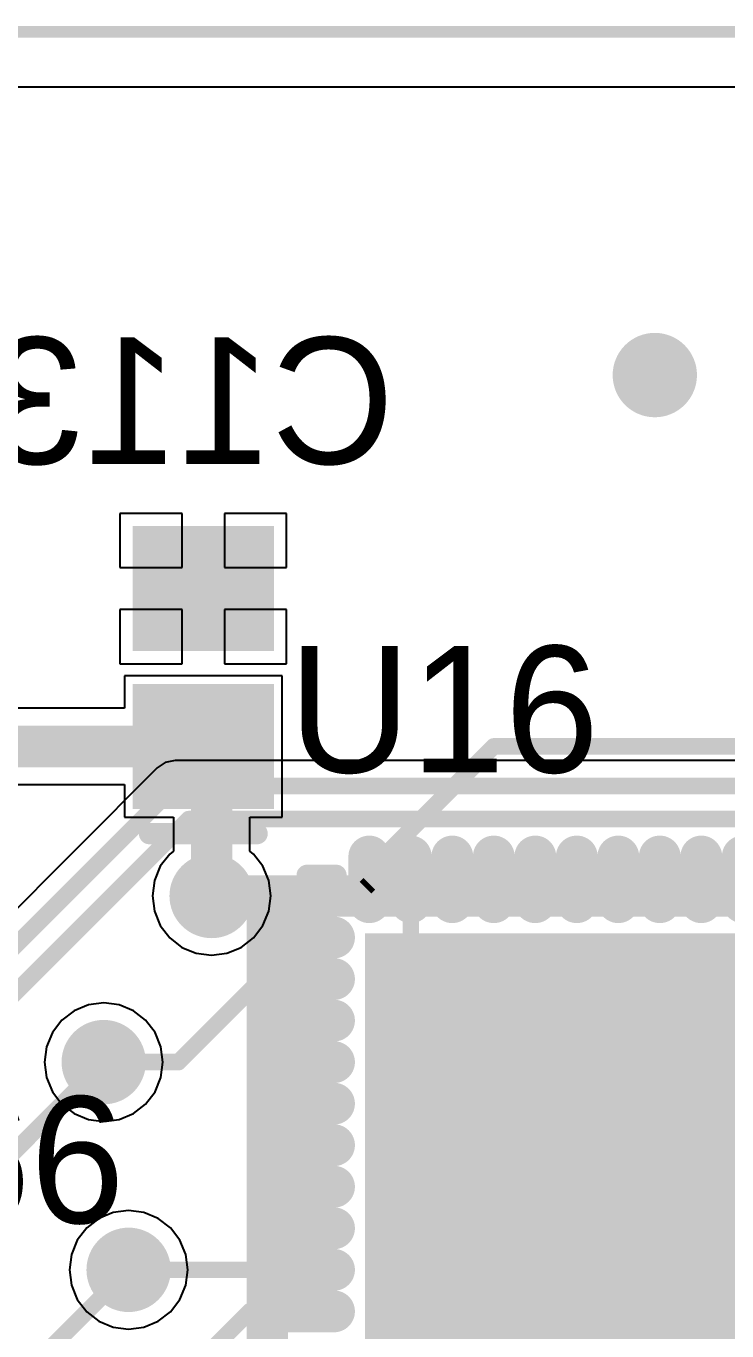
# Model space of a CAD drawing. Header units: millimetres. Extents: x 0 to 7.44, y -3.03 to 0.
# Drawn here: x 1.4 to 1.733, y -0.616 to 0.003 of the extents above; entities that cross this region are included whole.
import ezdxf

# ---------------------------------------------------------------- set-up
doc = ezdxf.new("R2010")
doc.units = ezdxf.units.MM
doc.header["$MEASUREMENT"] = 0
for name, color, linetype in [('BottomLayer', 5, 'Continuous'), ('BottomOverlay', 54, 'Continuous'), ('BottomPaste', 16, 'Continuous'), ('BottomSolder', 6, 'Continuous'), ('KeepOutLayer', 6, 'Continuous'), ('MidLayer1', 16, 'Continuous'), ('MidLayer2', 76, 'Continuous'), ('MultiLayer', 9, 'Continuous'), ('TopLayer', 1, 'Continuous'), ('TopOverlay', 2, 'Continuous'), ('TopPaste', 8, 'Continuous'), ('TopSolder', 216, 'Continuous'), ('ViaHoleLayer', 16, 'Continuous')]:
    doc.layers.add(name, color=color, linetype=linetype)

# ---------------------------------------------------------------- blocks, each defined once
blk = doc.blocks.new('LTC2208CUP_4')
at = {"layer": 'TopLayer', "const_width": 0.011811}
for points in [[(0.1979567, 0.0295276), (0.1763031, 0.0295276)], [(0.1979567, 0.0098425), (0.1763031, 0.0098425)], [(0.1979567, -0.0098425), (0.1763031, -0.0098425)], [(0.1979567, -0.0295276), (0.1763031, -0.0295276)], [(0.1979567, -0.0492126), (0.1763031, -0.0492126)], [(0.1979567, -0.0688976), (0.1763031, -0.0688976)], [(0.1979567, -0.0885827), (0.1763031, -0.0885827)], [(0.1979567, -0.1082677), (0.1763031, -0.1082677)], [(0.1979567, -0.1279528), (0.1763031, -0.1279528)], [(0.1979567, -0.1476378), (0.1763031, -0.1476378)], [(0.0020906, -0.1643701), (0.0020906, -0.1860237)], [(0.0217756, -0.1643701), (0.0217756, -0.1860237)], [(0.0414606, -0.1643701), (0.0414606, -0.1860237)], [(0.0611457, -0.1643701), (0.0611457, -0.1860237)], [(0.0808307, -0.1643701), (0.0808307, -0.1860237)], [(0.1005157, -0.1643701), (0.1005157, -0.1860237)], [(0.1202008, -0.1643701), (0.1202008, -0.1860237)], [(0.1398858, -0.1643701), (0.1398858, -0.1860237)], [(0.1595709, -0.1643701), (0.1595709, -0.1860237)]]:
    blk.add_lwpolyline(points, dxfattribs=at)
at = {"layer": 'TopLayer', "const_width": 0.0059055}
for points in [[(0.1733504, 0.0295276, 1), (0.1792558, 0.0295276, 1)], [(0.195004, 0.0295276, 1), (0.2009094, 0.0295276, 1)], [(0.1733504, 0.0098425, 1), (0.1792558, 0.0098425, 1)], [(0.195004, 0.0098425, 1), (0.2009094, 0.0098425, 1)], [(0.1733504, -0.0098425, 1), (0.1792558, -0.0098425, 1)], [(0.195004, -0.0098425, 1), (0.2009094, -0.0098425, 1)], [(0.1733504, -0.0295276, 1), (0.1792558, -0.0295276, 1)], [(0.195004, -0.0295276, 1), (0.2009094, -0.0295276, 1)], [(0.1733504, -0.0492126, 1), (0.1792558, -0.0492126, 1)], [(0.195004, -0.0492126, 1), (0.2009094, -0.0492126, 1)], [(0.1733504, -0.0688976, 1), (0.1792558, -0.0688976, 1)], [(0.195004, -0.0688976, 1), (0.2009094, -0.0688976, 1)], [(0.1733504, -0.0885827, 1), (0.1792558, -0.0885827, 1)], [(0.195004, -0.0885827, 1), (0.2009094, -0.0885827, 1)], [(0.1733504, -0.1082677, 1), (0.1792558, -0.1082677, 1)], [(0.195004, -0.1082677, 1), (0.2009094, -0.1082677, 1)], [(0.1733504, -0.1279528, 1), (0.1792558, -0.1279528, 1)], [(0.195004, -0.1279528, 1), (0.2009094, -0.1279528, 1)], [(0.1733504, -0.1476378, 1), (0.1792558, -0.1476378, 1)], [(0.195004, -0.1476378, 1), (0.2009094, -0.1476378, 1)], [(-0.0008621, -0.1643701, 1), (0.0050433, -0.1643701, 1)], [(0.0188229, -0.1643701, 1), (0.0247283, -0.1643701, 1)], [(0.0385079, -0.1643701, 1), (0.0444133, -0.1643701, 1)], [(0.058193, -0.1643701, 1), (0.0640984, -0.1643701, 1)], [(0.077878, -0.1643701, 1), (0.0837834, -0.1643701, 1)], [(0.097563, -0.1643701, 1), (0.1034684, -0.1643701, 1)], [(0.1172481, -0.1643701, 1), (0.1231535, -0.1643701, 1)], [(0.1369331, -0.1643701, 1), (0.1428385, -0.1643701, 1)], [(0.1566182, -0.1643701, 1), (0.1625236, -0.1643701, 1)], [(-0.0008621, -0.1860237, 1), (0.0050433, -0.1860237, 1)], [(0.0188229, -0.1860237, 1), (0.0247283, -0.1860237, 1)], [(0.0385079, -0.1860237, 1), (0.0444133, -0.1860237, 1)], [(0.058193, -0.1860237, 1), (0.0640984, -0.1860237, 1)], [(0.077878, -0.1860237, 1), (0.0837834, -0.1860237, 1)], [(0.097563, -0.1860237, 1), (0.1034684, -0.1860237, 1)], [(0.1172481, -0.1860237, 1), (0.1231535, -0.1860237, 1)], [(0.1369331, -0.1860237, 1), (0.1428385, -0.1860237, 1)], [(0.1566182, -0.1860237, 1), (0.1625236, -0.1860237, 1)]]:
    blk.add_lwpolyline(points, format="xyb", close=True, dxfattribs=at)
at = {"layer": 'TopLayer'}
blk.add_solid([(-0.1337362, -0.1456693), (0.1576024, -0.1456693), (-0.1337362, 0.1456693), (0.1576024, 0.1456693)], dxfattribs=at)
at = {"layer": 'TopOverlay', "const_width": 0.01}
for points in [[(0.1891024, -0.1633701), (0.1891024, -0.1771496)], [(0.1891024, -0.1771496), (0.1753228, -0.1771496)]]:
    blk.add_lwpolyline(points, dxfattribs=at)
at = {"layer": 'TopOverlay', "const_width": 0.005}
for points in [[(0.1866024, -0.1633701, 1), (0.1916024, -0.1633701, 1)], [(0.1728228, -0.1771496, 1), (0.1778228, -0.1771496, 1)], [(0.1866024, -0.1771496, 1), (0.1916024, -0.1771496, 1)], [(0.1866024, -0.1771496, 1), (0.1916024, -0.1771496, 1)]]:
    blk.add_lwpolyline(points, format="xyb", close=True, dxfattribs=at)
at = {"layer": 'TopPaste', "const_width": 0.011811}
for points in [[(0.1979567, 0.0295276), (0.1763031, 0.0295276)], [(0.1979567, 0.0098425), (0.1763031, 0.0098425)], [(0.1979567, -0.0098425), (0.1763031, -0.0098425)], [(0.1979567, -0.0295276), (0.1763031, -0.0295276)], [(0.1979567, -0.0492126), (0.1763031, -0.0492126)], [(0.1979567, -0.0688976), (0.1763031, -0.0688976)], [(0.1979567, -0.0885827), (0.1763031, -0.0885827)], [(0.1979567, -0.1082677), (0.1763031, -0.1082677)], [(0.1979567, -0.1279528), (0.1763031, -0.1279528)], [(0.1979567, -0.1476378), (0.1763031, -0.1476378)], [(0.0020906, -0.1643701), (0.0020906, -0.1860237)], [(0.0217756, -0.1643701), (0.0217756, -0.1860237)], [(0.0414606, -0.1643701), (0.0414606, -0.1860237)], [(0.0611457, -0.1643701), (0.0611457, -0.1860237)], [(0.0808307, -0.1643701), (0.0808307, -0.1860237)], [(0.1005157, -0.1643701), (0.1005157, -0.1860237)], [(0.1202008, -0.1643701), (0.1202008, -0.1860237)], [(0.1398858, -0.1643701), (0.1398858, -0.1860237)], [(0.1595709, -0.1643701), (0.1595709, -0.1860237)]]:
    blk.add_lwpolyline(points, dxfattribs=at)
at = {"layer": 'TopPaste', "const_width": 0.0059055}
for points in [[(0.1733504, 0.0295276, 1), (0.1792558, 0.0295276, 1)], [(0.195004, 0.0295276, 1), (0.2009094, 0.0295276, 1)], [(0.1733504, 0.0098425, 1), (0.1792558, 0.0098425, 1)], [(0.195004, 0.0098425, 1), (0.2009094, 0.0098425, 1)], [(0.1733504, -0.0098425, 1), (0.1792558, -0.0098425, 1)], [(0.195004, -0.0098425, 1), (0.2009094, -0.0098425, 1)], [(0.1733504, -0.0295276, 1), (0.1792558, -0.0295276, 1)], [(0.195004, -0.0295276, 1), (0.2009094, -0.0295276, 1)], [(0.1733504, -0.0492126, 1), (0.1792558, -0.0492126, 1)], [(0.195004, -0.0492126, 1), (0.2009094, -0.0492126, 1)], [(0.1733504, -0.0688976, 1), (0.1792558, -0.0688976, 1)], [(0.195004, -0.0688976, 1), (0.2009094, -0.0688976, 1)], [(0.1733504, -0.0885827, 1), (0.1792558, -0.0885827, 1)], [(0.195004, -0.0885827, 1), (0.2009094, -0.0885827, 1)], [(0.1733504, -0.1082677, 1), (0.1792558, -0.1082677, 1)], [(0.195004, -0.1082677, 1), (0.2009094, -0.1082677, 1)], [(0.1733504, -0.1279528, 1), (0.1792558, -0.1279528, 1)], [(0.195004, -0.1279528, 1), (0.2009094, -0.1279528, 1)], [(0.1733504, -0.1476378, 1), (0.1792558, -0.1476378, 1)], [(0.195004, -0.1476378, 1), (0.2009094, -0.1476378, 1)], [(-0.0008621, -0.1643701, 1), (0.0050433, -0.1643701, 1)], [(0.0188229, -0.1643701, 1), (0.0247283, -0.1643701, 1)], [(0.0385079, -0.1643701, 1), (0.0444133, -0.1643701, 1)], [(0.058193, -0.1643701, 1), (0.0640984, -0.1643701, 1)], [(0.077878, -0.1643701, 1), (0.0837834, -0.1643701, 1)], [(0.097563, -0.1643701, 1), (0.1034684, -0.1643701, 1)], [(0.1172481, -0.1643701, 1), (0.1231535, -0.1643701, 1)], [(0.1369331, -0.1643701, 1), (0.1428385, -0.1643701, 1)], [(0.1566182, -0.1643701, 1), (0.1625236, -0.1643701, 1)], [(-0.0008621, -0.1860237, 1), (0.0050433, -0.1860237, 1)], [(0.0188229, -0.1860237, 1), (0.0247283, -0.1860237, 1)], [(0.0385079, -0.1860237, 1), (0.0444133, -0.1860237, 1)], [(0.058193, -0.1860237, 1), (0.0640984, -0.1860237, 1)], [(0.077878, -0.1860237, 1), (0.0837834, -0.1860237, 1)], [(0.097563, -0.1860237, 1), (0.1034684, -0.1860237, 1)], [(0.1172481, -0.1860237, 1), (0.1231535, -0.1860237, 1)], [(0.1369331, -0.1860237, 1), (0.1428385, -0.1860237, 1)], [(0.1566182, -0.1860237, 1), (0.1625236, -0.1860237, 1)]]:
    blk.add_lwpolyline(points, format="xyb", close=True, dxfattribs=at)
at = {"layer": 'TopPaste'}
blk.add_solid([(-0.1337362, -0.1456693), (0.1576024, -0.1456693), (-0.1337362, 0.1456693), (0.1576024, 0.1456693)], dxfattribs=at)
at = {"layer": 'TopSolder', "const_width": 0.019811}
for points in [[(0.1979567, 0.0295276), (0.1763031, 0.0295276)], [(0.1979567, 0.0098425), (0.1763031, 0.0098425)], [(0.1979567, -0.0098425), (0.1763031, -0.0098425)], [(0.1979567, -0.0295276), (0.1763031, -0.0295276)], [(0.1979567, -0.0492126), (0.1763031, -0.0492126)], [(0.1979567, -0.0688976), (0.1763031, -0.0688976)], [(0.1979567, -0.0885827), (0.1763031, -0.0885827)], [(0.1979567, -0.1082677), (0.1763031, -0.1082677)], [(0.1979567, -0.1279528), (0.1763031, -0.1279528)], [(0.1979567, -0.1476378), (0.1763031, -0.1476378)], [(-0.0175945, -0.1643701), (-0.0175945, -0.1860237)], [(0.0020906, -0.1643701), (0.0020906, -0.1860237)], [(0.0217756, -0.1643701), (0.0217756, -0.1860237)], [(0.0414606, -0.1643701), (0.0414606, -0.1860237)], [(0.0611457, -0.1643701), (0.0611457, -0.1860237)], [(0.0808307, -0.1643701), (0.0808307, -0.1860237)], [(0.1005157, -0.1643701), (0.1005157, -0.1860237)], [(0.1202008, -0.1643701), (0.1202008, -0.1860237)], [(0.1398858, -0.1643701), (0.1398858, -0.1860237)], [(0.1595709, -0.1643701), (0.1595709, -0.1860237)]]:
    blk.add_lwpolyline(points, dxfattribs=at)
at = {"layer": 'TopSolder', "const_width": 0.0099055}
for points in [[(0.1713504, 0.0295276, 1), (0.1812558, 0.0295276, 1)], [(0.193004, 0.0295276, 1), (0.2029094, 0.0295276, 1)], [(0.1713504, 0.0098425, 1), (0.1812558, 0.0098425, 1)], [(0.193004, 0.0098425, 1), (0.2029094, 0.0098425, 1)], [(0.1713504, -0.0098425, 1), (0.1812558, -0.0098425, 1)], [(0.193004, -0.0098425, 1), (0.2029094, -0.0098425, 1)], [(0.1713504, -0.0295276, 1), (0.1812558, -0.0295276, 1)], [(0.193004, -0.0295276, 1), (0.2029094, -0.0295276, 1)], [(0.1713504, -0.0492126, 1), (0.1812558, -0.0492126, 1)], [(0.193004, -0.0492126, 1), (0.2029094, -0.0492126, 1)], [(0.1713504, -0.0688976, 1), (0.1812558, -0.0688976, 1)], [(0.193004, -0.0688976, 1), (0.2029094, -0.0688976, 1)], [(0.1713504, -0.0885827, 1), (0.1812558, -0.0885827, 1)], [(0.193004, -0.0885827, 1), (0.2029094, -0.0885827, 1)], [(0.1713504, -0.1082677, 1), (0.1812558, -0.1082677, 1)], [(0.193004, -0.1082677, 1), (0.2029094, -0.1082677, 1)], [(0.1713504, -0.1279528, 1), (0.1812558, -0.1279528, 1)], [(0.193004, -0.1279528, 1), (0.2029094, -0.1279528, 1)], [(0.1713504, -0.1476378, 1), (0.1812558, -0.1476378, 1)], [(0.193004, -0.1476378, 1), (0.2029094, -0.1476378, 1)], [(-0.0225472, -0.1643701, 1), (-0.0126418, -0.1643701, 1)], [(-0.0028621, -0.1643701, 1), (0.0070433, -0.1643701, 1)], [(0.0168229, -0.1643701, 1), (0.0267283, -0.1643701, 1)], [(0.0365079, -0.1643701, 1), (0.0464133, -0.1643701, 1)], [(0.056193, -0.1643701, 1), (0.0660984, -0.1643701, 1)], [(0.075878, -0.1643701, 1), (0.0857834, -0.1643701, 1)], [(0.095563, -0.1643701, 1), (0.1054684, -0.1643701, 1)], [(0.1152481, -0.1643701, 1), (0.1251535, -0.1643701, 1)], [(0.1349331, -0.1643701, 1), (0.1448385, -0.1643701, 1)], [(0.1546182, -0.1643701, 1), (0.1645236, -0.1643701, 1)], [(-0.0225472, -0.1860237, 1), (-0.0126418, -0.1860237, 1)], [(-0.0028621, -0.1860237, 1), (0.0070433, -0.1860237, 1)], [(0.0168229, -0.1860237, 1), (0.0267283, -0.1860237, 1)], [(0.0365079, -0.1860237, 1), (0.0464133, -0.1860237, 1)], [(0.056193, -0.1860237, 1), (0.0660984, -0.1860237, 1)], [(0.075878, -0.1860237, 1), (0.0857834, -0.1860237, 1)], [(0.095563, -0.1860237, 1), (0.1054684, -0.1860237, 1)], [(0.1152481, -0.1860237, 1), (0.1251535, -0.1860237, 1)], [(0.1349331, -0.1860237, 1), (0.1448385, -0.1860237, 1)], [(0.1546182, -0.1860237, 1), (0.1645236, -0.1860237, 1)]]:
    blk.add_lwpolyline(points, format="xyb", close=True, dxfattribs=at)
at = {"layer": 'TopSolder'}
blk.add_solid([(-0.1377362, -0.1496693), (0.1616024, -0.1496693), (-0.1377362, 0.1496693), (0.1616024, 0.1496693)], dxfattribs=at)
blk = doc.blocks.new('CAP_0805_B_27')
at = {"layer": 'BottomLayer'}
for points in [[(-0.0551062, -0.0295275), (-0.0039252, -0.0295275), (-0.0551062, 0.0295275), (-0.0039252, 0.0295275)], [(0.0196969, -0.0295275), (0.0708779, -0.0295275), (0.0196969, 0.0295275), (0.0708779, 0.0295275)]]:
    blk.add_solid(points, dxfattribs=at)
at = {"layer": 'BottomOverlay', "const_width": 0.01}
blk.add_lwpolyline([(-0.070878, 0.0255709), (-0.070878, -0.0255709)], dxfattribs=at)
at = {"layer": 'BottomOverlay', "const_width": 0.005}
for points in [[(-0.073378, 0.0255709, 1), (-0.068378, 0.0255709, 1)], [(-0.073378, -0.0255709, 1), (-0.068378, -0.0255709, 1)]]:
    blk.add_lwpolyline(points, format="xyb", close=True, dxfattribs=at)
at = {"layer": 'BottomPaste'}
for points in [[(-0.0551062, -0.0295275), (-0.0039252, -0.0295275), (-0.0551062, 0.0295275), (-0.0039252, 0.0295275)], [(0.0196969, -0.0295275), (0.0708779, -0.0295275), (0.0196969, 0.0295275), (0.0708779, 0.0295275)]]:
    blk.add_solid(points, dxfattribs=at)
at = {"layer": 'BottomSolder'}
for points in [[(-0.0591062, -0.0335275), (7.48e-05, -0.0335275), (-0.0591062, 0.0335275), (7.48e-05, 0.0335275)], [(0.0156969, -0.0335275), (0.0748779, -0.0335275), (0.0156969, 0.0335275), (0.0748779, 0.0335275)]]:
    blk.add_solid(points, dxfattribs=at)

msp = doc.modelspace()

# ---------------------------------------------------------------- linework, layer by layer
at = {"layer": 'BottomLayer'}
for p, q in [((0.0259843, -0.0259843), (7.3362205, -0.0259843)), ((1.4742521, -0.228189), (1.4447245, -0.228189)), ((1.4447245, -0.228189), (1.4447245, -0.2537792)), ((1.4742521, -0.2537792), (1.4742521, -0.228189)), ((1.5237795, -0.228189), (1.4942521, -0.228189)), ((1.4942521, -0.228189), (1.4942521, -0.2537792)), ((1.5237795, -0.2537792), (1.5237795, -0.228189)), ((1.4447245, -0.2537792), (1.4742521, -0.2537792)), ((1.4942521, -0.2537792), (1.5237795, -0.2537792)), ((1.4742521, -0.2737792), (1.4447245, -0.2737792)), ((1.4447245, -0.2737792), (1.4447245, -0.29937)), ((1.4742521, -0.29937), (1.4742521, -0.2737792)), ((1.5237795, -0.2737792), (1.4942521, -0.2737792)), ((1.4942521, -0.2737792), (1.4942521, -0.29937)), ((1.5237795, -0.29937), (1.5237795, -0.2737792)), ((1.4447245, -0.29937), (1.4742521, -0.29937)), ((1.4942521, -0.29937), (1.5237795, -0.29937)), ((1.5216535, -0.3051181), (1.4468505, -0.3051181)), ((1.4468505, -0.3051181), (1.4468505, -0.320519)), ((1.5216535, -0.3720471), (1.5216535, -0.3051181)), ((1.4468505, -0.320519), (1.3700788, -0.320519)), ((1.3700796, -0.3566462), (1.4468505, -0.3566462)), ((1.4468505, -0.3566462), (1.4468505, -0.3720471)), ((1.4468505, -0.3720471), (1.4701254, -0.3720471)), ((1.4701254, -0.3720471), (1.4701254, -0.388175)), ((1.5062526, -0.388175), (1.5062526, -0.3720471)), ((1.5062526, -0.3720471), (1.5216535, -0.3720471)), ((1.4701254, -0.388175), (1.468309, -0.3895688)), ((1.508069, -0.3895688), (1.5062526, -0.388175)), ((1.4638411, -0.3953915), (1.4610325, -0.4021722)), ((1.468309, -0.3895688), (1.4638411, -0.3953915)), ((1.5125369, -0.3953915), (1.508069, -0.3895688)), ((1.5153455, -0.4021722), (1.5125369, -0.3953915)), ((1.4610325, -0.4021722), (1.4600745, -0.4094488)), ((1.5163035, -0.4094488), (1.5153455, -0.4021722)), ((1.4600745, -0.4094488), (1.4610325, -0.4167254)), ((1.5153455, -0.4167254), (1.5163035, -0.4094488)), ((1.4610325, -0.4167254), (1.4638411, -0.4235061)), ((1.5125369, -0.4235061), (1.5153455, -0.4167254)), ((1.4638411, -0.4235061), (1.468309, -0.4293288)), ((1.508069, -0.4293288), (1.5125369, -0.4235061)), ((1.468309, -0.4293288), (1.4741317, -0.4337967)), ((1.5022463, -0.4337967), (1.508069, -0.4293288)), ((1.4741317, -0.4337967), (1.4809124, -0.4366053)), ((1.4809124, -0.4366053), (1.488189, -0.4375633)), ((1.488189, -0.4375633), (1.4954656, -0.4366053)), ((1.4954656, -0.4366053), (1.5022463, -0.4337967)), ((1.4297313, -0.4610325), (1.4229507, -0.4638411)), ((1.4370079, -0.4600745), (1.4297313, -0.4610325)), ((1.4442845, -0.4610325), (1.4370079, -0.4600745)), ((1.4510651, -0.4638411), (1.4442845, -0.4610325)), ((1.4171279, -0.468309), (1.41266, -0.4741317)), ((1.4229507, -0.4638411), (1.4171279, -0.468309)), ((1.4568879, -0.468309), (1.4510651, -0.4638411)), ((1.4613558, -0.4741317), (1.4568879, -0.468309)), ((1.41266, -0.4741317), (1.4098514, -0.4809124)), ((1.4641644, -0.4809124), (1.4613558, -0.4741317)), ((1.4098514, -0.4809124), (1.4088934, -0.488189)), ((1.4651224, -0.488189), (1.4641644, -0.4809124)), ((1.4088934, -0.488189), (1.4098514, -0.4954656)), ((1.4641644, -0.4954656), (1.4651224, -0.488189)), ((1.4098514, -0.4954656), (1.41266, -0.5022463)), ((1.4613558, -0.5022463), (1.4641644, -0.4954656)), ((1.41266, -0.5022463), (1.4171279, -0.508069)), ((1.4568879, -0.508069), (1.4613558, -0.5022463)), ((1.4171279, -0.508069), (1.4229507, -0.5125369)), ((1.4229507, -0.5125369), (1.4297313, -0.5153455)), ((1.4442845, -0.5153455), (1.4510651, -0.5125369)), ((1.4510651, -0.5125369), (1.4568879, -0.508069)), ((1.4297313, -0.5153455), (1.4370079, -0.5163035)), ((1.4370079, -0.5163035), (1.4442845, -0.5153455)), ((1.4347617, -0.5622663), (1.4289389, -0.5667342)), ((1.4415423, -0.5594577), (1.4347617, -0.5622663)), ((1.4488189, -0.5584997), (1.4415423, -0.5594577)), ((1.4560955, -0.5594577), (1.4488189, -0.5584997)), ((1.4628761, -0.5622663), (1.4560955, -0.5594577)), ((1.4686989, -0.5667342), (1.4628761, -0.5622663)), ((1.4289389, -0.5667342), (1.424471, -0.5725569)), ((1.4731668, -0.5725569), (1.4686989, -0.5667342)), ((1.424471, -0.5725569), (1.4216624, -0.5793376)), ((1.4759754, -0.5793376), (1.4731668, -0.5725569)), ((1.4216624, -0.5793376), (1.4207044, -0.5866142)), ((1.4769334, -0.5866142), (1.4759754, -0.5793376)), ((1.4207044, -0.5866142), (1.4216624, -0.5938908)), ((1.4759754, -0.5938908), (1.4769334, -0.5866142)), ((1.4216624, -0.5938908), (1.424471, -0.6006715)), ((1.4731668, -0.6006715), (1.4759754, -0.5938908)), ((1.424471, -0.6006715), (1.4289389, -0.6064942)), ((1.4686989, -0.6064942), (1.4731668, -0.6006715)), ((1.4289389, -0.6064942), (1.4347617, -0.6109621)), ((1.4347617, -0.6109621), (1.4415423, -0.6137707)), ((1.4560955, -0.6137707), (1.4628761, -0.6109621)), ((1.4628761, -0.6109621), (1.4686989, -0.6064942)), ((1.4415423, -0.6137707), (1.4488189, -0.6147287)), ((1.4488189, -0.6147287), (1.4560955, -0.6137707))]:
    msp.add_line(p, q, dxfattribs=at)
for points, const_width in [([(1.6884213, -0.1626103, 1), (1.7084213, -0.1626103, 1)], 0.02), ([(1.4793308, -0.3385826, 1), (1.4891732, -0.3385826, 1)], 0.0098425), ([(1.4832678, -0.3425196, 1), (1.4931102, -0.3425196, 1)], 0.0098425), ([(1.4822835, -0.3385826, 1), (1.4862205, -0.3385826, 1)], 0.003937), ([(1.4862205, -0.3425196, 1), (1.4901575, -0.3425196, 1)], 0.003937), ([(1.478189, -0.4094488, 1), (1.498189, -0.4094488, 1)], 0.02), ([(1.4832678, -0.4094488, 1), (1.4931102, -0.4094488, 1)], 0.0098425), ([(1.6277953, -0.4566929, 1), (1.6477953, -0.4566929, 1)], 0.02), ([(1.7025984, -0.4566929, 1), (1.7225984, -0.4566929, 1)], 0.02), ([(1.4270079, -0.488189, 1), (1.4470079, -0.488189, 1)], 0.02), ([(1.5766142, -0.507874, 1), (1.5966142, -0.507874, 1)], 0.02), ([(1.7025984, -0.507874, 1), (1.7225984, -0.507874, 1)], 0.02), ([(1.5726772, -0.5748031, 1), (1.5926772, -0.5748031, 1)], 0.02), ([(1.6238583, -0.5748031, 1), (1.6438583, -0.5748031, 1)], 0.02), ([(1.4388189, -0.5866142, 1), (1.4588189, -0.5866142, 1)], 0.02)]:
    msp.add_lwpolyline(points, format="xyb", close=True, dxfattribs=dict(at, const_width=const_width))
for points, const_width in [([(1.3700788, -0.3385826), (1.484252, -0.3385826)], 0.019685), ([(1.488189, -0.4094488), (1.488189, -0.3425196)], 0.019685), ([(1.484252, -0.3385826), (1.488189, -0.3425196)], 0.007874)]:
    msp.add_lwpolyline(points, dxfattribs=dict(at, const_width=const_width))
at = {"layer": 'KeepOutLayer'}
for const_width in [0.0055118, 0.005]:
    msp.add_lwpolyline([(0, 0), (7.3622048, 0)], dxfattribs=dict(at, const_width=const_width))
at = {"layer": 'MidLayer1'}
for points, const_width in [([(1.6884213, -0.1626103, 1), (1.7084213, -0.1626103, 1)], 0.02), ([(1.478189, -0.4094488, 1), (1.498189, -0.4094488, 1)], 0.02), ([(1.4832678, -0.4094488, 1), (1.4931102, -0.4094488, 1)], 0.0098425), ([(1.5096723, -0.4094488, 1), (1.5195147, -0.4094488, 1)], 0.0098425), ([(1.5096723, -0.4094488, 1), (1.5195147, -0.4094488, 1)], 0.0098425), ([(1.5096723, -0.4094488, 1), (1.5195147, -0.4094488, 1)], 0.0098425), ([(1.6277953, -0.4566929, 1), (1.6477953, -0.4566929, 1)], 0.02), ([(1.7025984, -0.4566929, 1), (1.7225984, -0.4566929, 1)], 0.02), ([(1.4270079, -0.488189, 1), (1.4470079, -0.488189, 1)], 0.02), ([(1.5766142, -0.507874, 1), (1.5966142, -0.507874, 1)], 0.02), ([(1.7025984, -0.507874, 1), (1.7225984, -0.507874, 1)], 0.02), ([(1.5726772, -0.5748031, 1), (1.5926772, -0.5748031, 1)], 0.02), ([(1.6238583, -0.5748031, 1), (1.6438583, -0.5748031, 1)], 0.02), ([(1.4388189, -0.5866142, 1), (1.4588189, -0.5866142, 1)], 0.02), ([(1.4468504, -0.5866142, 1), (1.4507874, -0.5866142, 1)], 0.003937)]:
    msp.add_lwpolyline(points, format="xyb", close=True, dxfattribs=dict(at, const_width=const_width))
for points, const_width in [([(1.488189, -0.4094488), (1.5145935, -0.4094488)], 0.019685), ([(1.5145935, -0.4094488), (1.8740158, -0.4094488)], 0.019685), ([(1.5145935, -0.750814), (1.5145935, -0.4094488)], 0.019685), ([(1.007872, -1.0275611), (1.4488189, -0.5866142)], 0.007874)]:
    msp.add_lwpolyline(points, dxfattribs=dict(at, const_width=const_width))
at = {"layer": 'MidLayer2'}
for points, const_width in [([(1.6884213, -0.1626103, 1), (1.7084213, -0.1626103, 1)], 0.02), ([(1.6200787, -0.3385827, 1), (1.6240157, -0.3385827, 1)], 0.003937), ([(1.6200787, -0.3385827, 1), (1.6240157, -0.3385827, 1)], 0.003937), ([(1.478189, -0.4094488, 1), (1.498189, -0.4094488, 1)], 0.02), ([(1.6277953, -0.4566929, 1), (1.6477953, -0.4566929, 1)], 0.02), ([(1.7025984, -0.4566929, 1), (1.7225984, -0.4566929, 1)], 0.02), ([(1.4270079, -0.488189, 1), (1.4470079, -0.488189, 1)], 0.02), ([(1.4350394, -0.488189, 1), (1.4389764, -0.488189, 1)], 0.003937), ([(1.4704724, -0.488189, 1), (1.4744094, -0.488189, 1)], 0.003937), ([(1.4704724, -0.488189, 1), (1.4744094, -0.488189, 1)], 0.003937), ([(1.5766142, -0.507874, 1), (1.5966142, -0.507874, 1)], 0.02), ([(1.7025984, -0.507874, 1), (1.7225984, -0.507874, 1)], 0.02), ([(1.5726772, -0.5748031, 1), (1.5926772, -0.5748031, 1)], 0.02), ([(1.6238583, -0.5748031, 1), (1.6438583, -0.5748031, 1)], 0.02), ([(1.4388189, -0.5866142, 1), (1.4588189, -0.5866142, 1)], 0.02)]:
    msp.add_lwpolyline(points, format="xyb", close=True, dxfattribs=dict(at, const_width=const_width))
at = {"layer": 'MidLayer2', "const_width": 0.007874}
for points in [[(1.4724409, -0.488189), (1.6220472, -0.3385827)], [(1.6220472, -0.3385827), (1.8953812, -0.3385827)], [(1.4370079, -0.488189), (1.4724409, -0.488189)]]:
    msp.add_lwpolyline(points, dxfattribs=at)
at = {"layer": 'MultiLayer', "const_width": 0.02}
for points in [[(1.6884213, -0.1626103, 1), (1.7084213, -0.1626103, 1)], [(1.478189, -0.4094488, 1), (1.498189, -0.4094488, 1)], [(1.6277953, -0.4566929, 1), (1.6477953, -0.4566929, 1)], [(1.7025984, -0.4566929, 1), (1.7225984, -0.4566929, 1)], [(1.4270079, -0.488189, 1), (1.4470079, -0.488189, 1)], [(1.5766142, -0.507874, 1), (1.5966142, -0.507874, 1)], [(1.7025984, -0.507874, 1), (1.7225984, -0.507874, 1)], [(1.5726772, -0.5748031, 1), (1.5926772, -0.5748031, 1)], [(1.6238583, -0.5748031, 1), (1.6438583, -0.5748031, 1)], [(1.4388189, -0.5866142, 1), (1.4588189, -0.5866142, 1)]]:
    msp.add_lwpolyline(points, format="xyb", close=True, dxfattribs=at)
at = {"layer": 'TopLayer'}
for p, q in [((0.0259843, -0.0259843), (7.3362205, -0.0259843)), ((1.4662309, -0.3461577), (1.462324, -0.3487681)), ((1.4708393, -0.3452409), (1.4662309, -0.3461577)), ((1.4708398, -0.345241), (1.4708393, -0.3452409)), ((1.7933885, -0.345241), (1.4708398, -0.345241)), ((1.4623238, -0.3487684), (1.2434532, -0.5676389)), ((1.462324, -0.3487681), (1.4623238, -0.3487684))]:
    msp.add_line(p, q, dxfattribs=at)
for points, const_width in [([(1.6884213, -0.1626103, 1), (1.7084213, -0.1626103, 1)], 0.02), ([(1.4688708, -0.3572834, 1), (1.4728078, -0.3572834, 1)], 0.003937), ([(1.4688708, -0.3572834, 1), (1.4728078, -0.3572834, 1)], 0.003937), ([(1.4753938, -0.3730314, 1), (1.4793308, -0.3730314, 1)], 0.003937), ([(1.4753938, -0.3730314, 1), (1.4793308, -0.3730314, 1)], 0.003937), ([(1.478189, -0.4094488, 1), (1.498189, -0.4094488, 1)], 0.02), ([(1.4901575, -0.4055118, 1), (1.4940945, -0.4055118, 1)], 0.003937), ([(1.4901575, -0.4055118, 1), (1.4940945, -0.4055118, 1)], 0.003937), ([(1.559205, -0.4055118, 1), (1.563142, -0.4055118, 1)], 0.003937), ([(1.559205, -0.4055118, 1), (1.563142, -0.4055118, 1)], 0.003937), ([(1.5610236, -0.4015747, 1), (1.5649606, -0.4015747, 1)], 0.003937), ([(1.5610236, -0.4036932, 1), (1.5649606, -0.4036932, 1)], 0.003937), ([(1.5610236, -0.4036932, 1), (1.5649606, -0.4036932, 1)], 0.003937), ([(1.5807087, -0.4015747, 1), (1.5846457, -0.4015747, 1)], 0.003937), ([(1.4862205, -0.4094488, 1), (1.4901575, -0.4094488, 1)], 0.003937), ([(1.6277953, -0.4566929, 1), (1.6477953, -0.4566929, 1)], 0.02), ([(1.7025984, -0.4566929, 1), (1.7225984, -0.4566929, 1)], 0.02), ([(1.5789272, -0.4488189, 1), (1.5864272, -0.4488189, 1)], 0.0075), ([(1.5807087, -0.4488189, 1), (1.5846457, -0.4488189, 1)], 0.003937), ([(1.4270079, -0.488189, 1), (1.4470079, -0.488189, 1)], 0.02), ([(1.4350394, -0.488189, 1), (1.4389764, -0.488189, 1)], 0.003937), ([(1.5766142, -0.507874, 1), (1.5966142, -0.507874, 1)], 0.02), ([(1.7025984, -0.507874, 1), (1.7225984, -0.507874, 1)], 0.02), ([(1.5726772, -0.5748031, 1), (1.5926772, -0.5748031, 1)], 0.02), ([(1.6238583, -0.5748031, 1), (1.6438583, -0.5748031, 1)], 0.02), ([(1.4388189, -0.5866142, 1), (1.4588189, -0.5866142, 1)], 0.02), ([(1.7068799, -0.5767716, 1), (1.7143799, -0.5767716, 1)], 0.0075), ([(1.7068799, -0.5767716, 1), (1.7143799, -0.5767716, 1)], 0.0075), ([(1.7068799, -0.5767716, 1), (1.7143799, -0.5767716, 1)], 0.0075), ([(1.7068799, -0.5767716, 1), (1.7143799, -0.5767716, 1)], 0.0075), ([(1.4468504, -0.5866142, 1), (1.4507874, -0.5866142, 1)], 0.003937), ([(1.5334645, -0.5866142, 1), (1.5374015, -0.5866142, 1)], 0.003937), ([(1.5334645, -0.5866142, 1), (1.5374015, -0.5866142, 1)], 0.003937), ([(1.5334646, -0.5866141, 1), (1.5374016, -0.5866141, 1)], 0.003937), ([(1.5043381, -0.6062992, 1), (1.5082751, -0.6062992, 1)], 0.003937), ([(1.5043381, -0.6062992, 1), (1.5082751, -0.6062992, 1)], 0.003937), ([(1.5334646, -0.6062992, 1), (1.5374016, -0.6062992, 1)], 0.003937)]:
    msp.add_lwpolyline(points, format="xyb", close=True, dxfattribs=dict(at, const_width=const_width))
for points, const_width in [([(1.2519685, -0.5761542), (1.4708393, -0.3572834)], 0.007874), ([(1.4708393, -0.3572834), (1.793389, -0.3572834)], 0.007874), ([(1.2677165, -0.5826772), (1.4773623, -0.3730314)], 0.007874), ([(1.4773623, -0.3730314), (1.786866, -0.3730314)], 0.007874), ([(1.488189, -0.4094488), (1.492126, -0.4055118)], 0.007874), ([(1.492126, -0.4055118), (1.5611735, -0.4055118)], 0.007874), ([(1.5611735, -0.4055118), (1.5629921, -0.4036932)], 0.007874), ([(1.5629921, -0.4036932), (1.5629921, -0.4015747)], 0.007874), ([(1.5826772, -0.4488189), (1.5826772, -0.4015747)], 0.007874), ([(1.5826772, -0.4488189), (1.7106299, -0.5767716)], 0.015), ([(1.3484252, -0.5767717), (1.4370079, -0.488189)], 0.007874), ([(1.7106299, -0.5767716), (1.7401575, -0.547244)], 0.015), ([(1.5826772, -0.7047243), (1.7106299, -0.5767716)], 0.015), ([(1.7106299, -0.5767716), (1.7401575, -0.6062992)], 0.015), ([(1.4488189, -0.5866142), (1.535433, -0.5866142)], 0.007874), ([(1.535433, -0.5866142), (1.5354331, -0.5866141)], 0.007874), ([(1.3484253, -0.7641805), (1.5063066, -0.6062992)], 0.007874), ([(1.5063066, -0.6062992), (1.5354331, -0.6062992)], 0.007874)]:
    msp.add_lwpolyline(points, dxfattribs=dict(at, const_width=const_width))
at = {"layer": 'ViaHoleLayer'}
for points, const_width in [([(1.6936408, -0.1626103, 1), (1.7032018, -0.1626103, 1)], 0.009561), ([(1.4834055, -0.4094488, 1), (1.4929725, -0.4094488, 1)], 0.0095669), ([(1.6330118, -0.4566929, 1), (1.6425788, -0.4566929, 1)], 0.0095669), ([(1.7078149, -0.4566929, 1), (1.7173819, -0.4566929, 1)], 0.0095669), ([(1.4322244, -0.488189, 1), (1.4417914, -0.488189, 1)], 0.0095669), ([(1.5818307, -0.507874, 1), (1.5913977, -0.507874, 1)], 0.0095669), ([(1.7078149, -0.507874, 1), (1.7173819, -0.507874, 1)], 0.0095669), ([(1.5778937, -0.5748031, 1), (1.5874607, -0.5748031, 1)], 0.0095669), ([(1.6290748, -0.5748031, 1), (1.6386418, -0.5748031, 1)], 0.0095669), ([(1.4440354, -0.5866142, 1), (1.4536024, -0.5866142, 1)], 0.0095669)]:
    msp.add_lwpolyline(points, format="xyb", close=True, dxfattribs=dict(at, const_width=const_width))

# ---------------------------------------------------------------- block references
for name, p, rotation in [('CAP_0805_B_27', (1.484252, -0.3090669), 90), ('LTC2208CUP_4', (1.722563, -0.5767716), 180)]:
    msp.add_blockref(name, p, dxfattribs=dict(rotation=rotation))

# ---------------------------------------------------------------- texts
at = {"layer": 'BottomOverlay', "text_generation_flag": 2}
msp.add_text('C113', height=0.06, dxfattribs=at).set_placement((1.5748031, -0.2047244))
at = {"layer": 'TopOverlay'}
for s, p in [('U16', (1.5247205, -0.350937)), ('R66', (1.2996614, -0.5644488))]:
    msp.add_text(s, height=0.06, dxfattribs=at).set_placement(p)

doc.saveas('drawing.dxf')
